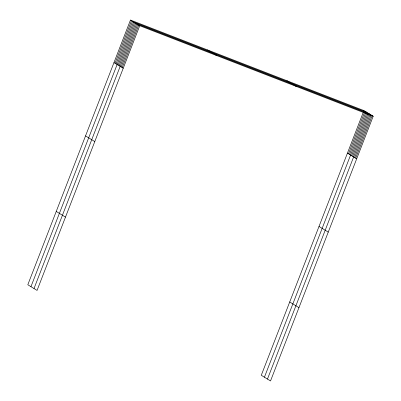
<?xml version="1.0" encoding="UTF-8"?>
<svg xmlns="http://www.w3.org/2000/svg" width="401" height="401" viewBox="0 0 401 401"><rect width="100%" height="100%" fill="white"/><g stroke="black" fill="none" stroke-linecap="round" stroke-linejoin="round"><path stroke-width="0.6" d="M130.475 20.05L27.809 284.74L37.057 290.409L139.723 25.719L130.475 20.05L363.943 110.591L373.191 116.26L270.525 380.95L261.277 375.281L363.943 110.591M115.022 63.243L131.523 20.692M116.069 63.884L132.571 21.333M30.952 286.67L133.618 21.98L367.085 112.516L264.419 377.211M118.135 65.147L134.636 22.601M119.152 65.774L135.653 23.223M34.005 288.54L136.671 23.849L370.138 114.385L267.472 379.08M121.187 67.022L137.688 24.471M122.205 67.644L138.706 25.098M348.489 153.778L364.99 111.232M349.537 154.42L366.038 111.874M351.602 155.688L368.103 113.137M352.619 156.31L369.12 113.764M354.654 157.558L371.156 115.012M355.672 158.184L372.173 115.633M139.723 25.719L373.191 116.26M286.9 80.711L296.149 86.38M207.517 49.93L216.771 55.599M347.441 153.137L356.69 158.806M113.969 62.596L123.222 68.27M319.006 226.445L328.254 232.114M85.538 135.904L94.786 141.573M289.707 301.973L298.961 307.642M56.24 211.437L65.493 217.106"/></g></svg>
